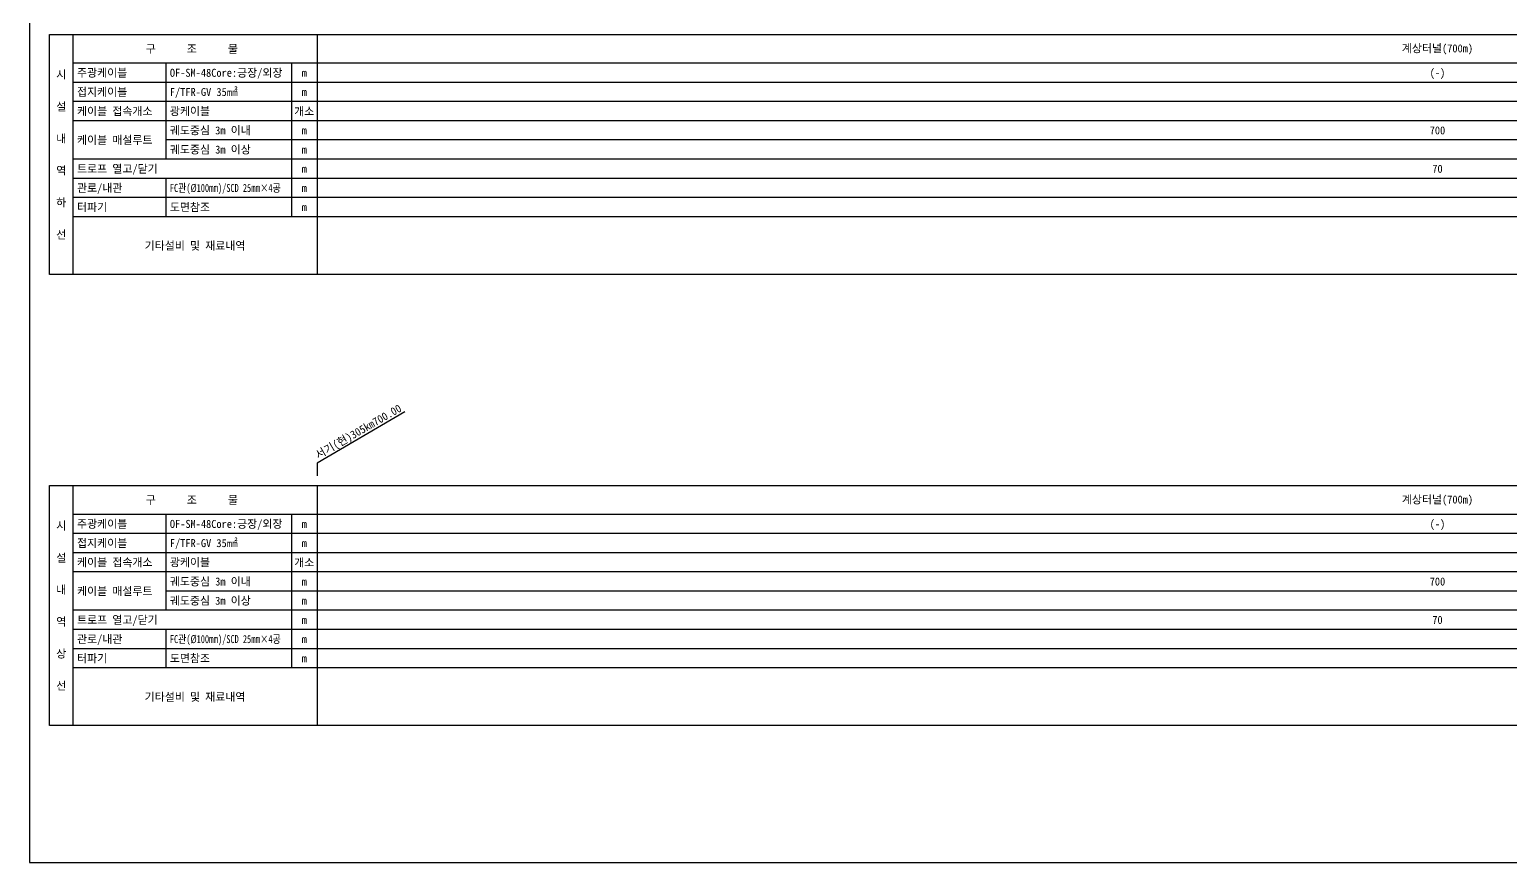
# Model space of a CAD drawing. Header units: millimetres. Extents: x 8678 to 9474, y 1103 to 1809.
# Drawn here: x 8677.9 to 9140.5, y 1103.1 to 1363.4 of the extents above; entities that cross this region are included whole.
import ezdxf
from ezdxf.enums import TextEntityAlignment as Align
from ezdxf.xclip import XClip

# ---------------------------------------------------------------- set-up
doc = ezdxf.new("R2010")
doc.units = ezdxf.units.MM
doc.header["$LTSCALE"] = 10
doc.header["$MEASUREMENT"] = 0
doc.header["$XCLIPFRAME"] = 2
for name, color, linetype in [('TT-TABL-LIN1', 4, 'Continuous'), ('TT-TABL-LIN2', 1, 'Continuous'), ('TT-TABL-TEX1', 6, 'Continuous'), ('TT-TABL-TEX2', 3, 'Continuous'), ('TZ-BASE', 253, 'Continuous'), ('TZ-LEAL', 1, 'Continuous'), ('TZ-LEAT', 3, 'Continuous')]:
    doc.layers.add(name, color=color, linetype=linetype)
doc.layers.add('TX-PAPR', color=2, linetype='Continuous', plot=False)
doc.styles.get("Standard").update_dxf_attribs({"font": 'GulimChe.ttf'})

# ---------------------------------------------------------------- blocks, each defined once
blk = doc.blocks.new('JD-CGHF56FJ')
at = {"layer": 'TZ-BASE'}
for p, q in [((183.76, -179.61), (227.73, 176.1)), ((284.54, -179.47), (328.55, 176.58)), ((82.98, -179.74), (126.91, 175.61))]:
    blk.add_line(p, q, dxfattribs=at)
blk = doc.blocks.new('JD-경부고속하선표_190503')
at = {"layer": 'TT-TABL-LIN1'}
blk.add_lwpolyline([(2, 114), (785.58, 114), (785.58, 39), (2, 39)], close=True, dxfattribs=at)
at = {"layer": 'TT-TABL-LIN2'}
for p, q in [((85.58, 114), (85.58, 39)), ((77.58, 105), (77.58, 57))]:
    blk.add_line(p, q, dxfattribs=at)
for points in [[(9.33, 114), (9.33, 39)], [(785.58, 105), (9.33, 105)], [(38.33, 105), (38.33, 75)], [(785.58, 99), (9.33, 99)], [(785.58, 93), (9.33, 93)], [(785.58, 87), (9.33, 87)], [(785.58, 81), (38.33, 81)], [(785.58, 75), (9.33, 75)], [(785.58, 69), (9.33, 69)], [(38.33, 69), (38.33, 57)], [(785.58, 63), (9.33, 63)], [(785.58, 57), (9.33, 57)]]:
    blk.add_lwpolyline(points, dxfattribs=at)
at = {"layer": 'TT-TABL-TEX1'}
for s, p in [('구      조      물', (46.45, 109.5)), ('시', (5.66, 101.5)), ('설', (5.66, 91.5)), ('내', (5.66, 81.5)), ('역', (5.66, 71.5)), ('하', (5.66, 61.5)), ('선', (5.66, 51.5))]:
    blk.add_text(s, height=2.5, rotation=0, dxfattribs=at).set_placement(p, align=Align.MIDDLE)
at = {"layer": 'TT-TABL-TEX2'}
for s, p in [('주광케이블', (10.59, 102)), ('OF-SM-48Core:긍장/외장', (39.59, 102)), ('접지케이블', (10.59, 96)), ('F/TFR-GV 35㎟', (39.59, 96)), ('케이블 접속개소', (10.59, 90)), ('광케이블', (39.59, 90)), ('궤도중심 3m 이내', (39.59, 84)), ('케이블 매설루트', (10.59, 81)), ('궤도중심 3m 이상', (39.59, 78)), ('트로프 열고/닫기', (10.59, 72)), ('관로/내관', (10.59, 66)), ('터파기', (10.59, 60)), ('도면참조', (39.59, 60))]:
    blk.add_text(s, height=2.5, rotation=0, dxfattribs=at).set_placement(p, align=Align.MIDDLE_LEFT)
for s, p in [('m', (81.58, 102)), ('m', (81.58, 96)), ('m', (81.58, 96)), ('개소', (81.58, 90)), ('m', (81.58, 84)), ('m', (81.58, 78)), ('m', (81.58, 72)), ('m', (81.58, 66)), ('m', (81.58, 60)), ('기타설비 및 재료내역', (47.45, 48))]:
    blk.add_text(s, height=2.5, rotation=0, dxfattribs=at).set_placement(p, align=Align.MIDDLE)
at = {"layer": 'TT-TABL-TEX2', "width": 0.8}
blk.add_text('FC관(Ø100㎜)/SCD 25㎜×4공', height=2.5, rotation=0, dxfattribs=at).set_placement((39.59, 66), align=Align.MIDDLE_LEFT)
blk = doc.blocks.new('JD-경부고속상선표_190503')
at = {"layer": 'TT-TABL-LIN1'}
blk.add_lwpolyline([(2, 114), (785.58, 114), (785.58, 39), (2, 39)], close=True, dxfattribs=at)
at = {"layer": 'TT-TABL-LIN2'}
for p, q in [((85.58, 114), (85.58, 39)), ((77.58, 105), (77.58, 57))]:
    blk.add_line(p, q, dxfattribs=at)
for points in [[(9.33, 114), (9.33, 39)], [(785.58, 105), (9.33, 105)], [(38.33, 105), (38.33, 75)], [(785.58, 99), (9.33, 99)], [(785.58, 93), (9.33, 93)], [(785.58, 87), (9.33, 87)], [(785.58, 81), (38.33, 81)], [(785.58, 75), (9.33, 75)], [(785.58, 69), (9.33, 69)], [(38.33, 69), (38.33, 57)], [(785.58, 63), (9.33, 63)], [(785.58, 57), (9.33, 57)]]:
    blk.add_lwpolyline(points, dxfattribs=at)
at = {"layer": 'TT-TABL-TEX1'}
for s, p in [('구      조      물', (46.45, 109.5)), ('시', (5.66, 101.5)), ('설', (5.66, 91.5)), ('내', (5.66, 81.5)), ('역', (5.66, 71.5)), ('상', (5.66, 61.5)), ('선', (5.66, 51.5))]:
    blk.add_text(s, height=2.5, rotation=0, dxfattribs=at).set_placement(p, align=Align.MIDDLE)
at = {"layer": 'TT-TABL-TEX2'}
for s, p in [('주광케이블', (10.59, 102)), ('OF-SM-48Core:긍장/외장', (39.59, 102)), ('접지케이블', (10.59, 96)), ('F/TFR-GV 35㎟', (39.59, 96)), ('케이블 접속개소', (10.59, 90)), ('광케이블', (39.59, 90)), ('궤도중심 3m 이내', (39.59, 84)), ('케이블 매설루트', (10.59, 81)), ('궤도중심 3m 이상', (39.59, 78)), ('트로프 열고/닫기', (10.59, 72)), ('관로/내관', (10.59, 66)), ('터파기', (10.59, 60)), ('도면참조', (39.59, 60))]:
    blk.add_text(s, height=2.5, rotation=0, dxfattribs=at).set_placement(p, align=Align.MIDDLE_LEFT)
for s, p in [('m', (81.58, 102)), ('m', (81.58, 96)), ('m', (81.58, 96)), ('개소', (81.58, 90)), ('m', (81.58, 84)), ('m', (81.58, 78)), ('m', (81.58, 72)), ('m', (81.58, 66)), ('m', (81.58, 60)), ('기타설비 및 재료내역', (47.45, 48))]:
    blk.add_text(s, height=2.5, rotation=0, dxfattribs=at).set_placement(p, align=Align.MIDDLE)
at = {"layer": 'TT-TABL-TEX2', "width": 0.8}
blk.add_text('FC관(Ø100㎜)/SCD 25㎜×4공', height=2.5, rotation=0, dxfattribs=at).set_placement((39.59, 66), align=Align.MIDDLE_LEFT)

msp = doc.modelspace()

# ---------------------------------------------------------------- linework, layer by layer
at = {"layer": 'TX-PAPR'}
msp.add_lwpolyline([(8677.89, 1103.05), (9473.89, 1103.05), (9473.89, 1619.05), (8677.89, 1619.05)], close=True, dxfattribs=at)
at = {"layer": 'TZ-LEAL'}
msp.add_lwpolyline([(8795.07, 1243.87), (8767.68, 1227.85), (8767.68, 1223.85)], dxfattribs=at)

# ---------------------------------------------------------------- block references
at = {"layer": 'TT-TABL-LIN2'}
for name, p in [('JD-경부고속하선표_190503', (8682.11, 1247.87)), ('JD-경부고속상선표_190503', (8682.11, 1106.85))]:
    msp.add_blockref(name, p, dxfattribs=at)
at = {"layer": 'TZ-BASE'}
ref = msp.add_blockref('JD-CGHF56FJ', (8764.59, 1473.87), dxfattribs=at)
XClip(ref).set_block_clipping_path([(698.4920732728, -75.0000000069), (701.4767533416, 74.9999999931), (-0.3606341712, 74.9999999931), (0.3606341712, -75.0000000069)])

# ---------------------------------------------------------------- texts
at = {"layer": 'TT-TABL-TEX2'}
for p in [(9117.68, 1357.37), (9117.68, 1216.35)]:
    msp.add_text('계상터널(700m)', height=2.5, dxfattribs=at).set_placement(p, align=Align.MIDDLE)
for s, p in [('(-)', (9117.68, 1349.87)), ('700', (9117.68, 1331.87)), ('70', (9117.68, 1319.87)), ('(-)', (9117.68, 1208.85)), ('700', (9117.68, 1190.85)), ('70', (9117.68, 1178.85))]:
    msp.add_text(s, height=2.5, dxfattribs=at).set_placement(p, align=Align.MIDDLE_CENTER)
at = {"layer": 'TZ-LEAT'}
msp.add_text('서기(현)305km700.00', height=2.5, rotation=30, dxfattribs=at).set_placement((8781.18, 1236.64), align=Align.CENTER)

doc.saveas('drawing.dxf')
